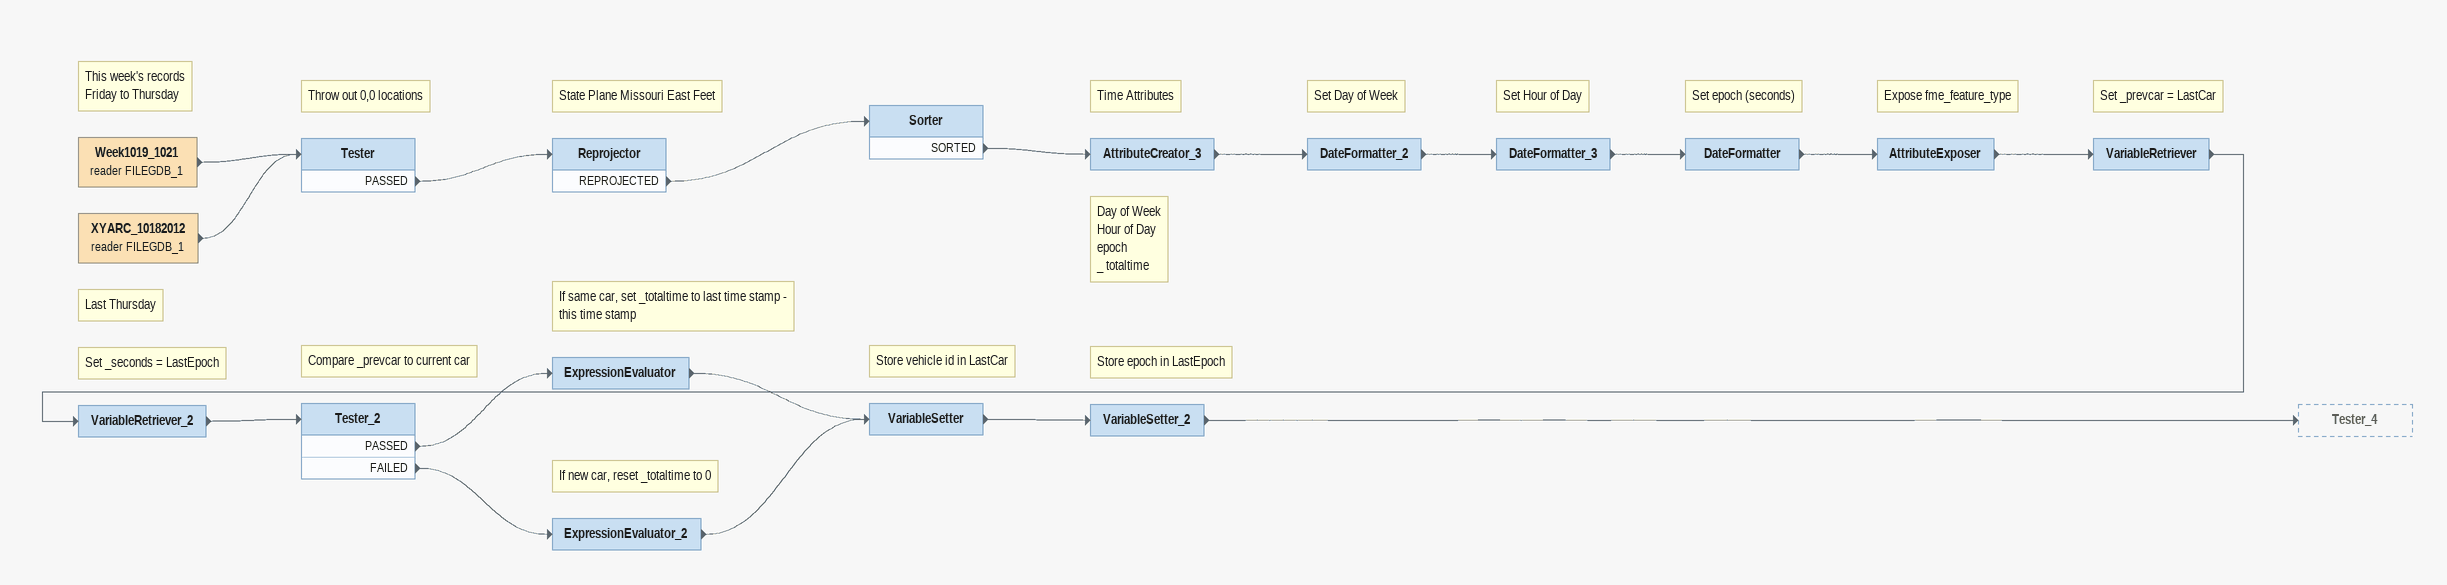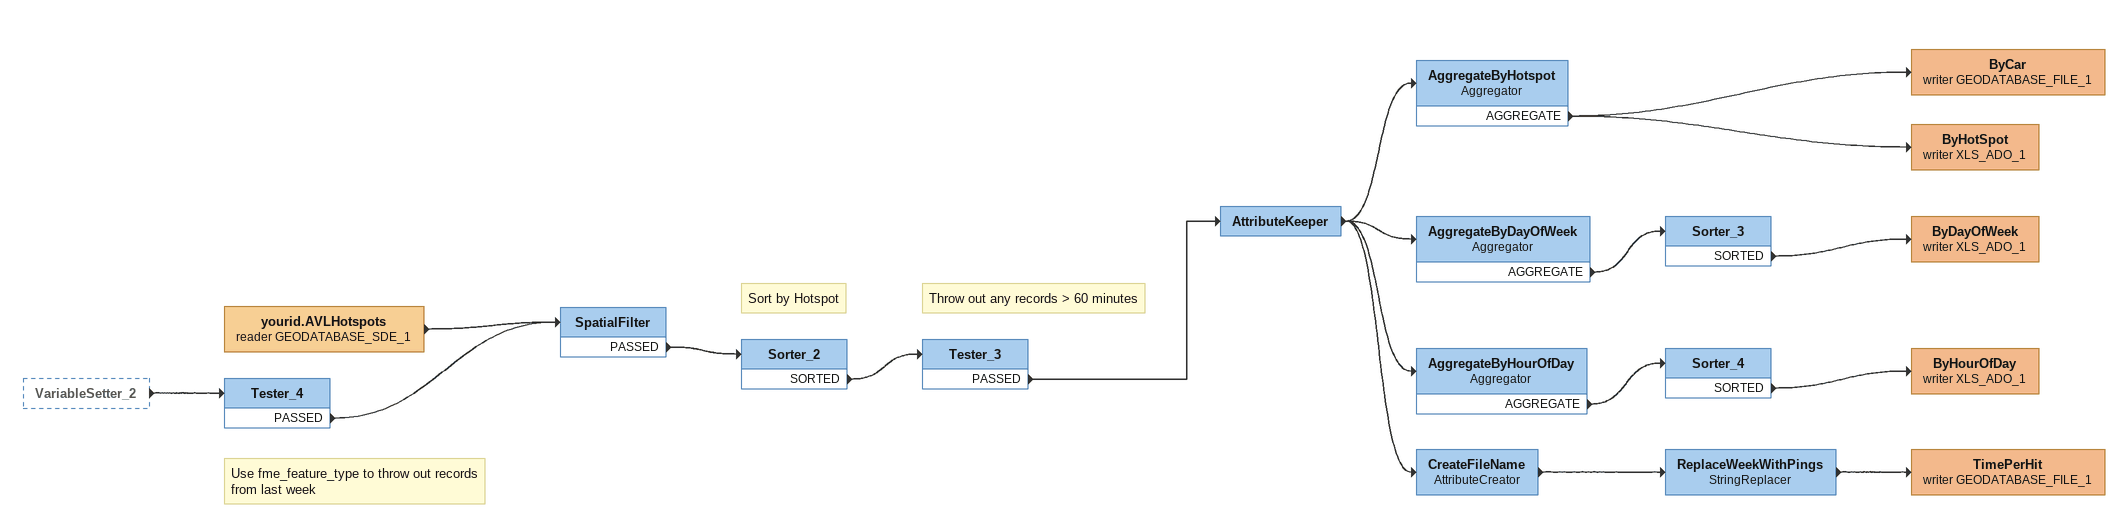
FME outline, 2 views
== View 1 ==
Note: This week's records / Friday to Thursday
Week1019_1021 (reader FILEGDB_1)
    -> Tester
Note: Last Thursday
XYARC_10182012 (reader FILEGDB_1)
    -> Tester
Note: Throw out 0,0 locations
Tester
    PASSED -> Reprojector
Note: State Plane Missouri East Feet
Reprojector
    REPROJECTED -> Sorter
Sorter
    SORTED -> AttributeCreator_3
Note: Time Attributes
Note: Day of Week / Hour of Day / epoch / _ totaltime
AttributeCreator_3
    -> DateFormatter_2
Note: Set Day of Week
DateFormatter_2
    -> DateFormatter_3
Note: Set Hour of Day
DateFormatter_3
    -> DateFormatter
Note: Set epoch (seconds)
DateFormatter
    -> AttributeExposer
Note: Expose fme_feature_type
AttributeExposer
    -> VariableRetriever
Note: Set _prevcar = LastCar
VariableRetriever
    -> VariableRetriever_2
Note: Set _seconds = LastEpoch
VariableRetriever_2
    -> Tester_2
Note: Compare _prevcar to current car
Tester_2
    PASSED -> ExpressionEvaluator
    FAILED -> ExpressionEvaluator_2
Note: If same car, set _totaltime to last time stamp - this time stamp
ExpressionEvaluator
    -> VariableSetter
Note: If new car, reset _totaltime to 0
ExpressionEvaluator_2
    -> VariableSetter
Note: Store vehicle id in LastCar
VariableSetter
    -> VariableSetter_2
Note: Store epoch in LastEpoch
VariableSetter_2
    -> Tester_4

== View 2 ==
VariableSetter_2 [outside]
    -> Tester_4
Note: Use fme_feature_type to throw out records from last week
Tester_4
    PASSED -> SpatialFilter
yourid.AVLHotspots (reader GEODATABASE_SDE_1)
    -> SpatialFilter
SpatialFilter
    PASSED -> Sorter_2
Note: Sort by Hotspot
Sorter_2
    SORTED -> Tester_3
Note: Throw out any records > 60 minutes
Tester_3
    PASSED -> AttributeKeeper
AttributeKeeper
    -> AggregateByHotspot
    -> AggregateByDayOfWeek
    -> AggregateByHourOfDay
    -> CreateFileName
AggregateByHotspot: Aggregator
    AGGREGATE -> ByCar (writer GEODATABASE_FILE_1)
    AGGREGATE -> ByHotSpot (writer XLS_ADO_1)
ByCar (writer GEODATABASE_FILE_1)
ByHotSpot (writer XLS_ADO_1)
AggregateByDayOfWeek: Aggregator
    AGGREGATE -> Sorter_3
Sorter_3
    SORTED -> ByDayOfWeek (writer XLS_ADO_1)
ByDayOfWeek (writer XLS_ADO_1)
AggregateByHourOfDay: Aggregator
    AGGREGATE -> Sorter_4
Sorter_4
    SORTED -> ByHourOfDay (writer XLS_ADO_1)
ByHourOfDay (writer XLS_ADO_1)
CreateFileName: AttributeCreator
    -> ReplaceWeekWithPings
ReplaceWeekWithPings: StringReplacer
    -> TimePerHit (writer GEODATABASE_FILE_1)
TimePerHit (writer GEODATABASE_FILE_1)
